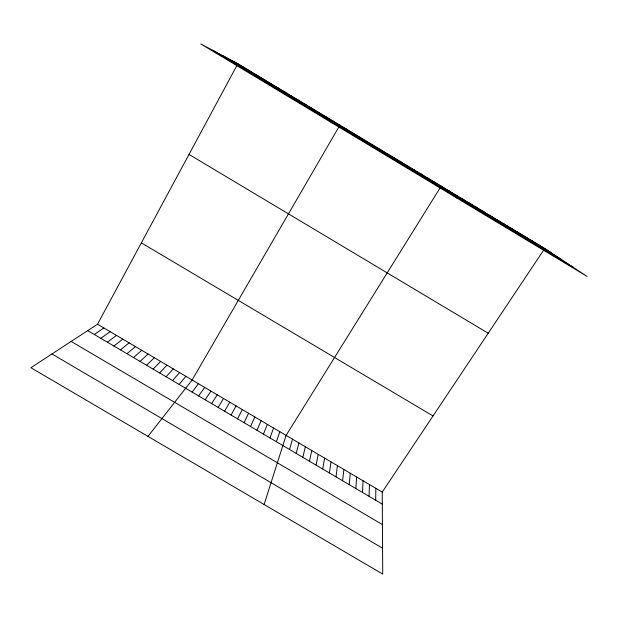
<?xml version="1.0" encoding="UTF-8"?>
<svg xmlns="http://www.w3.org/2000/svg" width="618" height="618" viewBox="0 0 618 618"><rect width="100%" height="100%" fill="white"/><g stroke="black" fill="none" stroke-linecap="round" stroke-linejoin="round"><path stroke-width="0.93" d="M375.698 500.248L375.844 488.313M369.085 496.354L369.448 484.543M362.472 492.453L363.052 480.773M355.852 488.552L356.656 477.003M349.232 484.659L350.259 473.226M342.611 480.75L343.855 469.456M335.983 476.849L337.443 465.678M329.355 472.94L331.039 461.893M322.72 469.039L324.62 458.116M316.084 465.13L318.208 454.33M309.44 461.213L311.789 450.553M302.805 457.305L305.369 446.76M296.153 453.388L298.942 442.975M289.51 449.471L292.515 439.189M264.102 504.504L286.088 435.396L441.19 186.126L456.957 198.115M276.393 441.746L279.838 431.712M269.935 437.938L273.596 428.027M263.469 434.13L267.347 424.342M256.995 430.313L261.09 420.657M250.529 426.505L254.832 416.972M244.048 422.689L248.575 413.28M237.575 418.873L242.318 409.587M544.767 248.475L382.233 492.082L382.72 574.083L30.9 367.71L97.52 324.226L237.868 63.731L200.765 43.917L587.1 276.439L544.767 248.475L237.868 63.731M231.093 415.057L236.053 405.895M224.612 411.233L229.78 402.202M218.123 407.416L223.515 398.502M211.634 403.593L217.242 394.809M205.137 399.769L210.962 391.109M198.641 395.937L204.689 387.409M192.144 392.113L198.409 383.701M147.988 436.393L192.121 380L339.9 125.153L329.456 121.367M179.135 384.45L185.833 376.292M172.631 380.611L179.544 372.584M166.118 376.779L173.256 368.876M159.606 372.94L166.96 365.161M153.086 369.101L160.657 361.445M146.566 365.261L154.361 357.729M140.039 361.414L148.057 354.014M133.511 357.567L141.746 350.298M126.984 353.72L135.435 346.574M120.456 349.873L129.123 342.859M113.921 346.026L122.812 339.135M107.377 342.171L116.493 335.404M100.834 338.316L110.166 331.681M94.291 334.462L103.847 327.949M366.489 141.522L366.984 141.46M359.475 137.296L360.217 137.389M352.453 133.071L353.45 133.31M345.423 128.838L346.675 129.232M331.364 120.379L333.125 121.074M324.326 116.138L326.343 116.995M317.281 111.904L319.552 112.909M310.236 107.663L312.762 108.822M303.191 103.415L305.972 104.736M296.138 99.174L299.174 100.641M289.085 94.925L292.376 96.547M282.024 90.676L285.578 92.453M274.964 86.427L278.772 88.359M267.895 82.171L271.959 84.257M260.827 77.914L265.153 80.155M253.759 73.658L258.332 76.053M246.682 69.401L251.511 71.951M239.599 65.137L244.689 67.841M71.147 341.437L382.426 524.589M51.951 353.967L382.565 548.212M97.52 324.226L382.233 492.082M87.741 330.607L382.303 504.141M141.36 242.859L433.033 415.945M189.008 154.423L488.212 333.241M232.515 60.873L550.885 252.523M223.361 55.983L561.353 259.429M212.654 50.267L573.566 267.501M537.884 244.334L543.755 248.227M531.001 240.193L536.609 243.932M524.11 236.045L529.471 239.629M517.22 231.897L522.326 235.327M510.329 227.748L515.173 231.024M503.431 223.592L508.019 226.713M496.524 219.436L500.858 222.41M489.618 215.28L493.697 218.1M482.712 211.124L486.536 213.782M475.798 206.96L479.367 209.471M468.884 202.797L472.191 205.153M461.963 198.633L465.014 200.835M455.041 194.469L457.838 196.509M448.12 190.298L450.653 192.183M434.454 182.078L436.486 183.654M427.726 178.023L429.502 179.452M420.989 173.967L422.519 175.249M414.253 169.911L415.528 171.039M407.509 165.856L408.529 166.829M400.765 161.792L401.53 162.619M394.014 157.729L394.531 158.401M387.262 153.666L387.525 154.183"/></g></svg>
